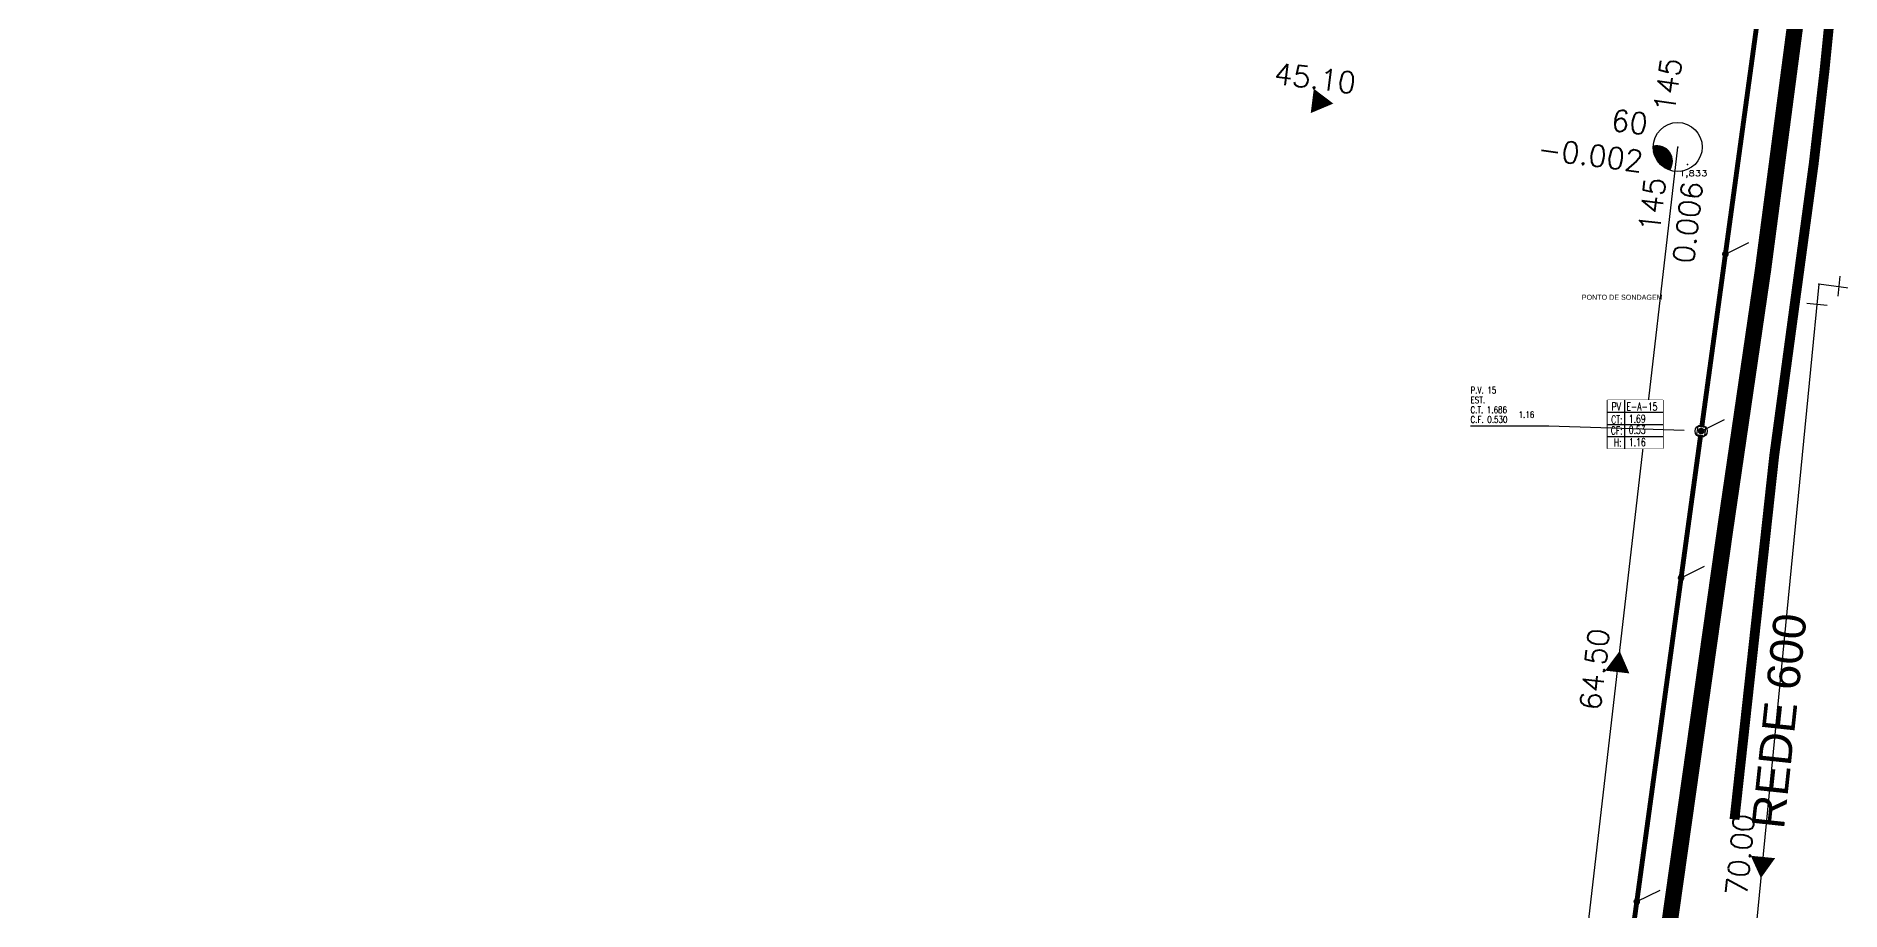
# Model space of a CAD drawing. Extents: x -160 to 364724, y -100 to 7353297.
# Drawn here: x 359195.5 to 359306, y 7352843.9 to 7352897.4 of the extents above; entities that cross this region are included whole.
import ezdxf
from ezdxf.enums import TextEntityAlignment as Align

# ---------------------------------------------------------------- set-up
doc = ezdxf.new("R2010")
doc.units = 0
doc.header["$LTSCALE"] = 5
doc.linetypes.add('CONTINUO', pattern=[0])
for name, color, linetype in [('LIN - ADUTORA', 2, 'Continuous'), ('LIN - INDEFINIDO', 7, 'Continuous'), ('LIN - PV ESG', 4, 'Continuous'), ('LIN - REDE 600 - PLUVIAL', 24, 'Continuous'), ('LIN-TEXTP-PV', 7, 'Continuous'), ('LT-COTAS', 7, 'CONTINUO'), ('ortofoto', 7, 'Continuous'), ('PONTOS-CAIXAS', 7, 'Continuous'), ('PONTOS-CAIXAS_U', 1, 'Continuous'), ('PS_PONTOS_IDENTIFICACAO_LIN', 7, 'Continuous'), ('PS_PONTOS_IDENTIFICACAO_TXT', 7, 'Continuous'), ('T-MARGEM', 7, 'Continuous'), ('TUBO_PVC', 1, 'Continuous'), ('ZZ-Carimbo Texto', 7, 'Continuous')]:
    doc.layers.add(name, color=color, linetype=linetype)
doc.styles.add('C_COTA', font='romans.shx')
doc.styles.add('CARIMBO', font='arial.ttf', dxfattribs={"height": 2})
doc.styles.add('ROMANS', font='ROMANS.shx', dxfattribs={"height": 2})
doc.styles.add('SABESP', font='ROMANS.shx', dxfattribs={"height": 2})
doc.styles.add('simplex', font='simplex.shx', dxfattribs={"width": 0.8})
doc.styles.get("Standard").update_dxf_attribs({"font": 'arial.ttf'})
picture_1 = doc.add_image_def('image1.tif', size_in_pixel=(14710, 13573))

# ---------------------------------------------------------------- blocks, each defined once
blk = doc.blocks.new('DGE001A')
at = {"color": 0}
blk.add_lwpolyline([(0, 0, 1.5, 0, 0), (1.3, 0, 0, 0, 0)], format="xyseb", dxfattribs=at)
blk = doc.blocks.new('DRE010C')
h = blk.add_hatch()
h.set_pattern_fill('ANSI31', color=0, scale=0.25, angle=41.5466, style=0)
h.set_pattern_definition([(86.5466, (0, 0), (-0.03119325, 0.0018824), [])])
edge = h.paths.add_edge_path()
edge.add_line((1.04, 1.08), (0.95, 1.16))
edge.add_line((0.95, 1.16), (0.86, 1.23))
edge.add_line((0.86, 1.23), (0.76, 1.29))
edge.add_line((0.76, 1.29), (0.66, 1.35))
edge.add_line((0.66, 1.35), (0.55, 1.4))
edge.add_line((0.55, 1.4), (0.44, 1.43))
edge.add_line((0.44, 1.43), (0.32, 1.46))
edge.add_ellipse((1.14, 1.01), major_axis=(0.66, 0.66), ratio=1, start_angle=105.7544, end_angle=247.3389)
edge.add_line((1.49, 0.14), (1.48, 0.26))
edge.add_line((1.48, 0.26), (1.45, 0.38))
edge.add_line((1.45, 0.38), (1.42, 0.49))
edge.add_line((1.42, 0.49), (1.38, 0.6))
edge.add_line((1.38, 0.6), (1.32, 0.71))
edge.add_line((1.32, 0.71), (1.26, 0.81))
edge.add_line((1.26, 0.81), (1.2, 0.9))
edge.add_line((1.2, 0.9), (1.12, 0.99))
edge.add_line((1.12, 0.99), (1.04, 1.08))
at = {"color": 0}
blk.add_arc((1.14, 1.01), 0.934, 150.7544, 292.3389, dxfattribs=at)
blk.add_point((0, 0), dxfattribs=at)
blk = doc.blocks.new('DGE002B')
at = {"color": 0}
for p, q in [((0.63, 1.25), (-0.62, 1.25)), ((1.25, 0.63), (1.25, -0.62))]:
    blk.add_line(p, q, dxfattribs=at)
blk.add_point((0, 0), dxfattribs=at)
blk = doc.blocks.new('DGE012A')
at = {"color": 0}
blk.add_circle((0, 0), 1.5, dxfattribs=at)
blk.add_point((0, 0), dxfattribs=at)
blk = doc.blocks.new('*U240', base_point=(359286.99, 7352862.65))
at = {"linetype": 'Continuous'}
blk.add_lwpolyline([(359286.74, 7352862.4), (359287.24, 7352862.4), (359287.24, 7352862.9), (359286.74, 7352862.9)], close=True, dxfattribs=at)
blk = doc.blocks.new('*U289')
at = {"layer": 'T-MARGEM'}
blk.add_line((0, 0), (0, 0.2), dxfattribs=at)
at = {"layer": 'T-MARGEM', "const_width": 0.025, "flags": 128}
blk.add_lwpolyline([(-0.013, 0, 1), (0.013, 0, 1)], format="xyb", close=True, dxfattribs=at)
blk = doc.blocks.new('*U290')
at = {"layer": 'T-MARGEM'}
blk.add_line((0, 0), (0, 0.2), dxfattribs=at)
at = {"layer": 'T-MARGEM', "const_width": 0.025, "flags": 128}
blk.add_lwpolyline([(-0.013, 0, 1), (0.013, 0, 1)], format="xyb", close=True, dxfattribs=at)
blk = doc.blocks.new('*U291')
at = {"layer": 'T-MARGEM'}
blk.add_line((0, 0), (0, 0.2), dxfattribs=at)
at = {"layer": 'T-MARGEM', "const_width": 0.025, "flags": 128}
blk.add_lwpolyline([(-0.013, 0, 1), (0.013, 0, 1)], format="xyb", close=True, dxfattribs=at)
blk = doc.blocks.new('*U292')
at = {"layer": 'T-MARGEM'}
blk.add_line((0, 0), (0, 0.2), dxfattribs=at)
at = {"layer": 'T-MARGEM', "const_width": 0.025, "flags": 128}
blk.add_lwpolyline([(-0.013, 0, 1), (0.013, 0, 1)], format="xyb", close=True, dxfattribs=at)
blk = doc.blocks.new('SIMB_PONTO')
at = {"color": 0}
blk.add_point((0, 0), dxfattribs=at)
for tag in ['COTA', 'PONTO', 'DESC']:
    blk.add_attdef(tag, (0, 0), '', height=1)

msp = doc.modelspace()

# ---------------------------------------------------------------- linework, layer by layer
at = {"layer": 'LIN - ADUTORA', "const_width": 1}
msp.add_lwpolyline([(359282.38, 7352759.029), (359286.168, 7352783.089), (359287.018, 7352787.216), (359287.759, 7352792.458), (359289.338, 7352802.197), (359291.283, 7352813.93), (359292.015, 7352818.587), (359298.873, 7352867.126), (359301.205, 7352883.106), (359303.444, 7352900.15)], dxfattribs=at)
at = {"layer": 'LIN - INDEFINIDO', "color": 3}
for points in [[(359288.58, 7352826.35), (359295.98, 7352890.62)], [(359304.63, 7352882.23), (359299.44, 7352829.16), (359291.72, 7352813.86)], [(359543.721, 7352850.13), (359304.63, 7352882.23)]]:
    msp.add_lwpolyline(points, dxfattribs=at)
at = {"layer": 'LIN - PV ESG'}
msp.add_circle((359297.419, 7352873.232), 0.375, dxfattribs=at)
at = {"layer": 'LIN - REDE 600 - PLUVIAL', "const_width": 0.6}
msp.add_lwpolyline([(359299.457, 7352849.468), (359301.894, 7352871.757), (359304.31, 7352889.614), (359304.972, 7352895.331), (359305.371, 7352899.312), (359307.088, 7352913.666), (359311.713, 7352949.026), (359315.822, 7352977.78), (359318.063, 7352994.753), (359319.64, 7353003.606), (359320.794, 7353013.564), (359321.931, 7353021.83), (359326.273, 7353055.324)], dxfattribs=at)
at = {"layer": 'LIN-TEXTP-PV'}
msp.add_lwpolyline([(359291.69, 7352875.127), (359295.077, 7352875.127), (359295.077, 7352872.167), (359291.69, 7352872.167)], close=True, dxfattribs=at)
at = {"layer": 'TUBO_PVC', "const_width": 0.3}
msp.add_lwpolyline([(359297.453, 7352873.48), (359310.946, 7352972.024)], dxfattribs=at)

# ---------------------------------------------------------------- block references
at = {"layer": 'LIN - INDEFINIDO', "color": 2}
for name, p, rotation in [('DGE001A', (359273.61, 7352893.44), 352.8254828855), ('DGE012A', (359295.98, 7352890.62), 83.431939652), ('DRE010C', (359295.98, 7352890.62), 172.81510681), ('DGE002B', (359304.63, 7352882.23), 264.414511991), ('DGE001A', (359292.28, 7352858.49), 83.432656819), ('DGE001A', (359301.2, 7352847.17), 264.414511982)]:
    msp.add_blockref(name, p, dxfattribs=dict(at, rotation=rotation))
at = {"layer": 'LT-COTAS'}
ref = msp.add_blockref('SIMB_PONTO', (359296.583, 7352889.54, 1.833), dxfattribs=at)
ref.add_attrib('COTA', '1,833', dxfattribs={"layer": '0', "color": 8, "height": 0.35, "style": 'simplex', "width": 1.3125, "flags": 8}).set_placement((359296.058, 7352888.84), (359297.808, 7352888.84), align=Align.FIT)
ref = msp.add_blockref('SIMB_PONTO', (359296.583, 7352889.54, 1.833), dxfattribs=at)
ref.add_attrib('COTA', '1,833', dxfattribs={"layer": '0', "color": 8, "height": 0.35, "style": 'simplex', "width": 1.3125, "flags": 8}).set_placement((359296.058, 7352888.84), (359297.808, 7352888.84), align=Align.FIT)
ref = msp.add_blockref('SIMB_PONTO', (359296.583, 7352889.54, 1.833), dxfattribs=at)
ref.add_attrib('COTA', '1,833', dxfattribs={"layer": '0', "color": 8, "height": 0.35, "style": 'simplex', "width": 1.3125, "flags": 8}).set_placement((359296.058, 7352888.84), (359297.808, 7352888.84), align=Align.FIT)
msp.add_blockref('SIMB_PONTO', (359296.583, 7352889.54, 1.833), dxfattribs=at)
msp.add_blockref('SIMB_PONTO', (359296.583, 7352889.54, 1.833), dxfattribs=at)
msp.add_blockref('SIMB_PONTO', (359296.583, 7352889.54, 1.833), dxfattribs=at)
msp.add_blockref('SIMB_PONTO', (359296.583, 7352889.54, 1.833), dxfattribs=at)
msp.add_blockref('SIMB_PONTO', (359296.583, 7352889.54, 1.833), dxfattribs=at)
at = {"layer": 'PONTOS-CAIXAS', "rotation": 352.2029427669091}
msp.add_blockref('*U240', (359297.419, 7352873.232), dxfattribs=at)
at = {"layer": 'PONTOS-CAIXAS_U', "xscale": 7.999999999999999, "yscale": 7.999999999999999, "zscale": 7.999999999999999, "rotation": 296.3702818064322}
for name, p in [('*U292', (359298.902, 7352884.066)), ('*U291', (359297.419, 7352873.232)), ('*U290', (359296.189, 7352864.251)), ('*U289', (359293.478, 7352844.436))]:
    msp.add_blockref(name, p, dxfattribs=at)

# ---------------------------------------------------------------- texts
at = {"layer": 'LIN - INDEFINIDO', "color": 1, "style": 'SABESP'}
for s, rotation, p in [('45.10', -7.18489, (359273.79, 7352894.83)), ('64.50', 83.43194, (359290.89, 7352858.65)), ('70.00', 84.41451, (359299.81, 7352847.3))]:
    msp.add_text(s, height=1.3, rotation=rotation, dxfattribs=at).set_placement(p, align=Align.MIDDLE_CENTER)
msp.add_text('145', height=1.3, rotation=81.71325, dxfattribs=at).set_placement((359295.13, 7352892.76), align=Align.MIDDLE_LEFT)
for s, rotation, p in [('60', -7.18489, (359294.14, 7352892.01)), ('-0.002', -7.18489, (359293.85, 7352889.73)), ('145', 83.43194, (359294.61, 7352888.76)), ('0.006', 83.43194, (359296.89, 7352888.5))]:
    msp.add_text(s, height=1.3, rotation=rotation, dxfattribs=at).set_placement(p, align=Align.MIDDLE_RIGHT)
at = {"layer": 'LIN - REDE 600 - PLUVIAL', "style": 'CARIMBO'}
msp.add_text('REDE 600', height=2, rotation=83.91208, dxfattribs=at).set_placement((359302.19, 7352855.496), align=Align.MIDDLE_CENTER)
at = {"layer": 'PS_PONTOS_IDENTIFICACAO_TXT', "style": 'ROMANS', "width": 0.8}
for s, p in [('P.V. 15', (359283.297, 7352875.538)), ('C.T. 1.686', (359283.297, 7352874.338)), ('EST. ', (359283.297, 7352874.938)), ('1.16', (359286.242, 7352874.038)), ('C.F. 0.530', (359283.297, 7352873.738))]:
    msp.add_text(s, height=0.4, dxfattribs=at).set_placement(p)
at = {"layer": 'ZZ-Carimbo Texto', "style": 'CARIMBO'}
msp.add_text('PONTO DE SONDAGEM', height=0.31263, dxfattribs=at).set_placement((359292.585, 7352881.425), align=Align.MIDDLE_CENTER)

# ---------------------------------------------------------------- next in the draw order: wipeouts: each hides what was drawn before it
msp.add_wipeout([(359291.69, 7352875.127), (359291.69, 7352872.167), (359295.077, 7352872.167), (359295.077, 7352875.127)]).dxf.layer = 'LIN-TEXTP-PV'

# ---------------------------------------------------------------- next in the draw order: linework, layer by layer
at = {"layer": 'LIN-TEXTP-PV'}
for p, q in [((359291.69, 7352874.387), (359295.077, 7352874.387)), ((359292.725, 7352875.127), (359292.725, 7352872.167)), ((359291.69, 7352873.647), (359295.077, 7352873.647)), ((359291.69, 7352872.907), (359295.077, 7352872.907))]:
    msp.add_line(p, q, dxfattribs=at)
at = {"layer": 'PS_PONTOS_IDENTIFICACAO_LIN', "linetype": 'Continuous'}
msp.add_lwpolyline([(359296.368, 7352873.266), (359288.097, 7352873.538), (359283.297, 7352873.538)], dxfattribs=at)
at = {"layer": 'TUBO_PVC', "const_width": 0.3}
msp.add_lwpolyline([(359290.682, 7352824.009), (359297.385, 7352872.984)], dxfattribs=at)

# ---------------------------------------------------------------- next in the draw order: texts
at = {"layer": 'LIN-TEXTP-PV', "style": 'C_COTA', "width": 0.7}
for s, p in [('PV', (359291.939, 7352874.484)), ('E-A-15', (359292.842, 7352874.484)), ('CF:', (359291.886, 7352873.021)), ('CT:', (359291.909, 7352873.691)), ('0.53', (359292.989, 7352873.068)), ('1.69', (359292.989, 7352873.738)), ('H:', (359292.073, 7352872.29)), ('1.16', (359292.989, 7352872.306))]:
    msp.add_text(s, height=0.49, dxfattribs=at).set_placement(p)

# ---------------------------------------------------------------- next in the draw order: pictures from other files: only their frames are drawn
image = msp.add_image(picture_1, insert=(359073.892, 7352258.636), size_in_units=(734.398, 677.634), dxfattribs=dict(fade=70))
image.dxf.flags = 14
at = {"layer": 'ortofoto'}
image = msp.add_image(picture_1, insert=(359073.892, 7352258.636), size_in_units=(734.398, 677.634), dxfattribs=dict(at, fade=29))
image.dxf.flags = 14

doc.saveas('drawing.dxf')
